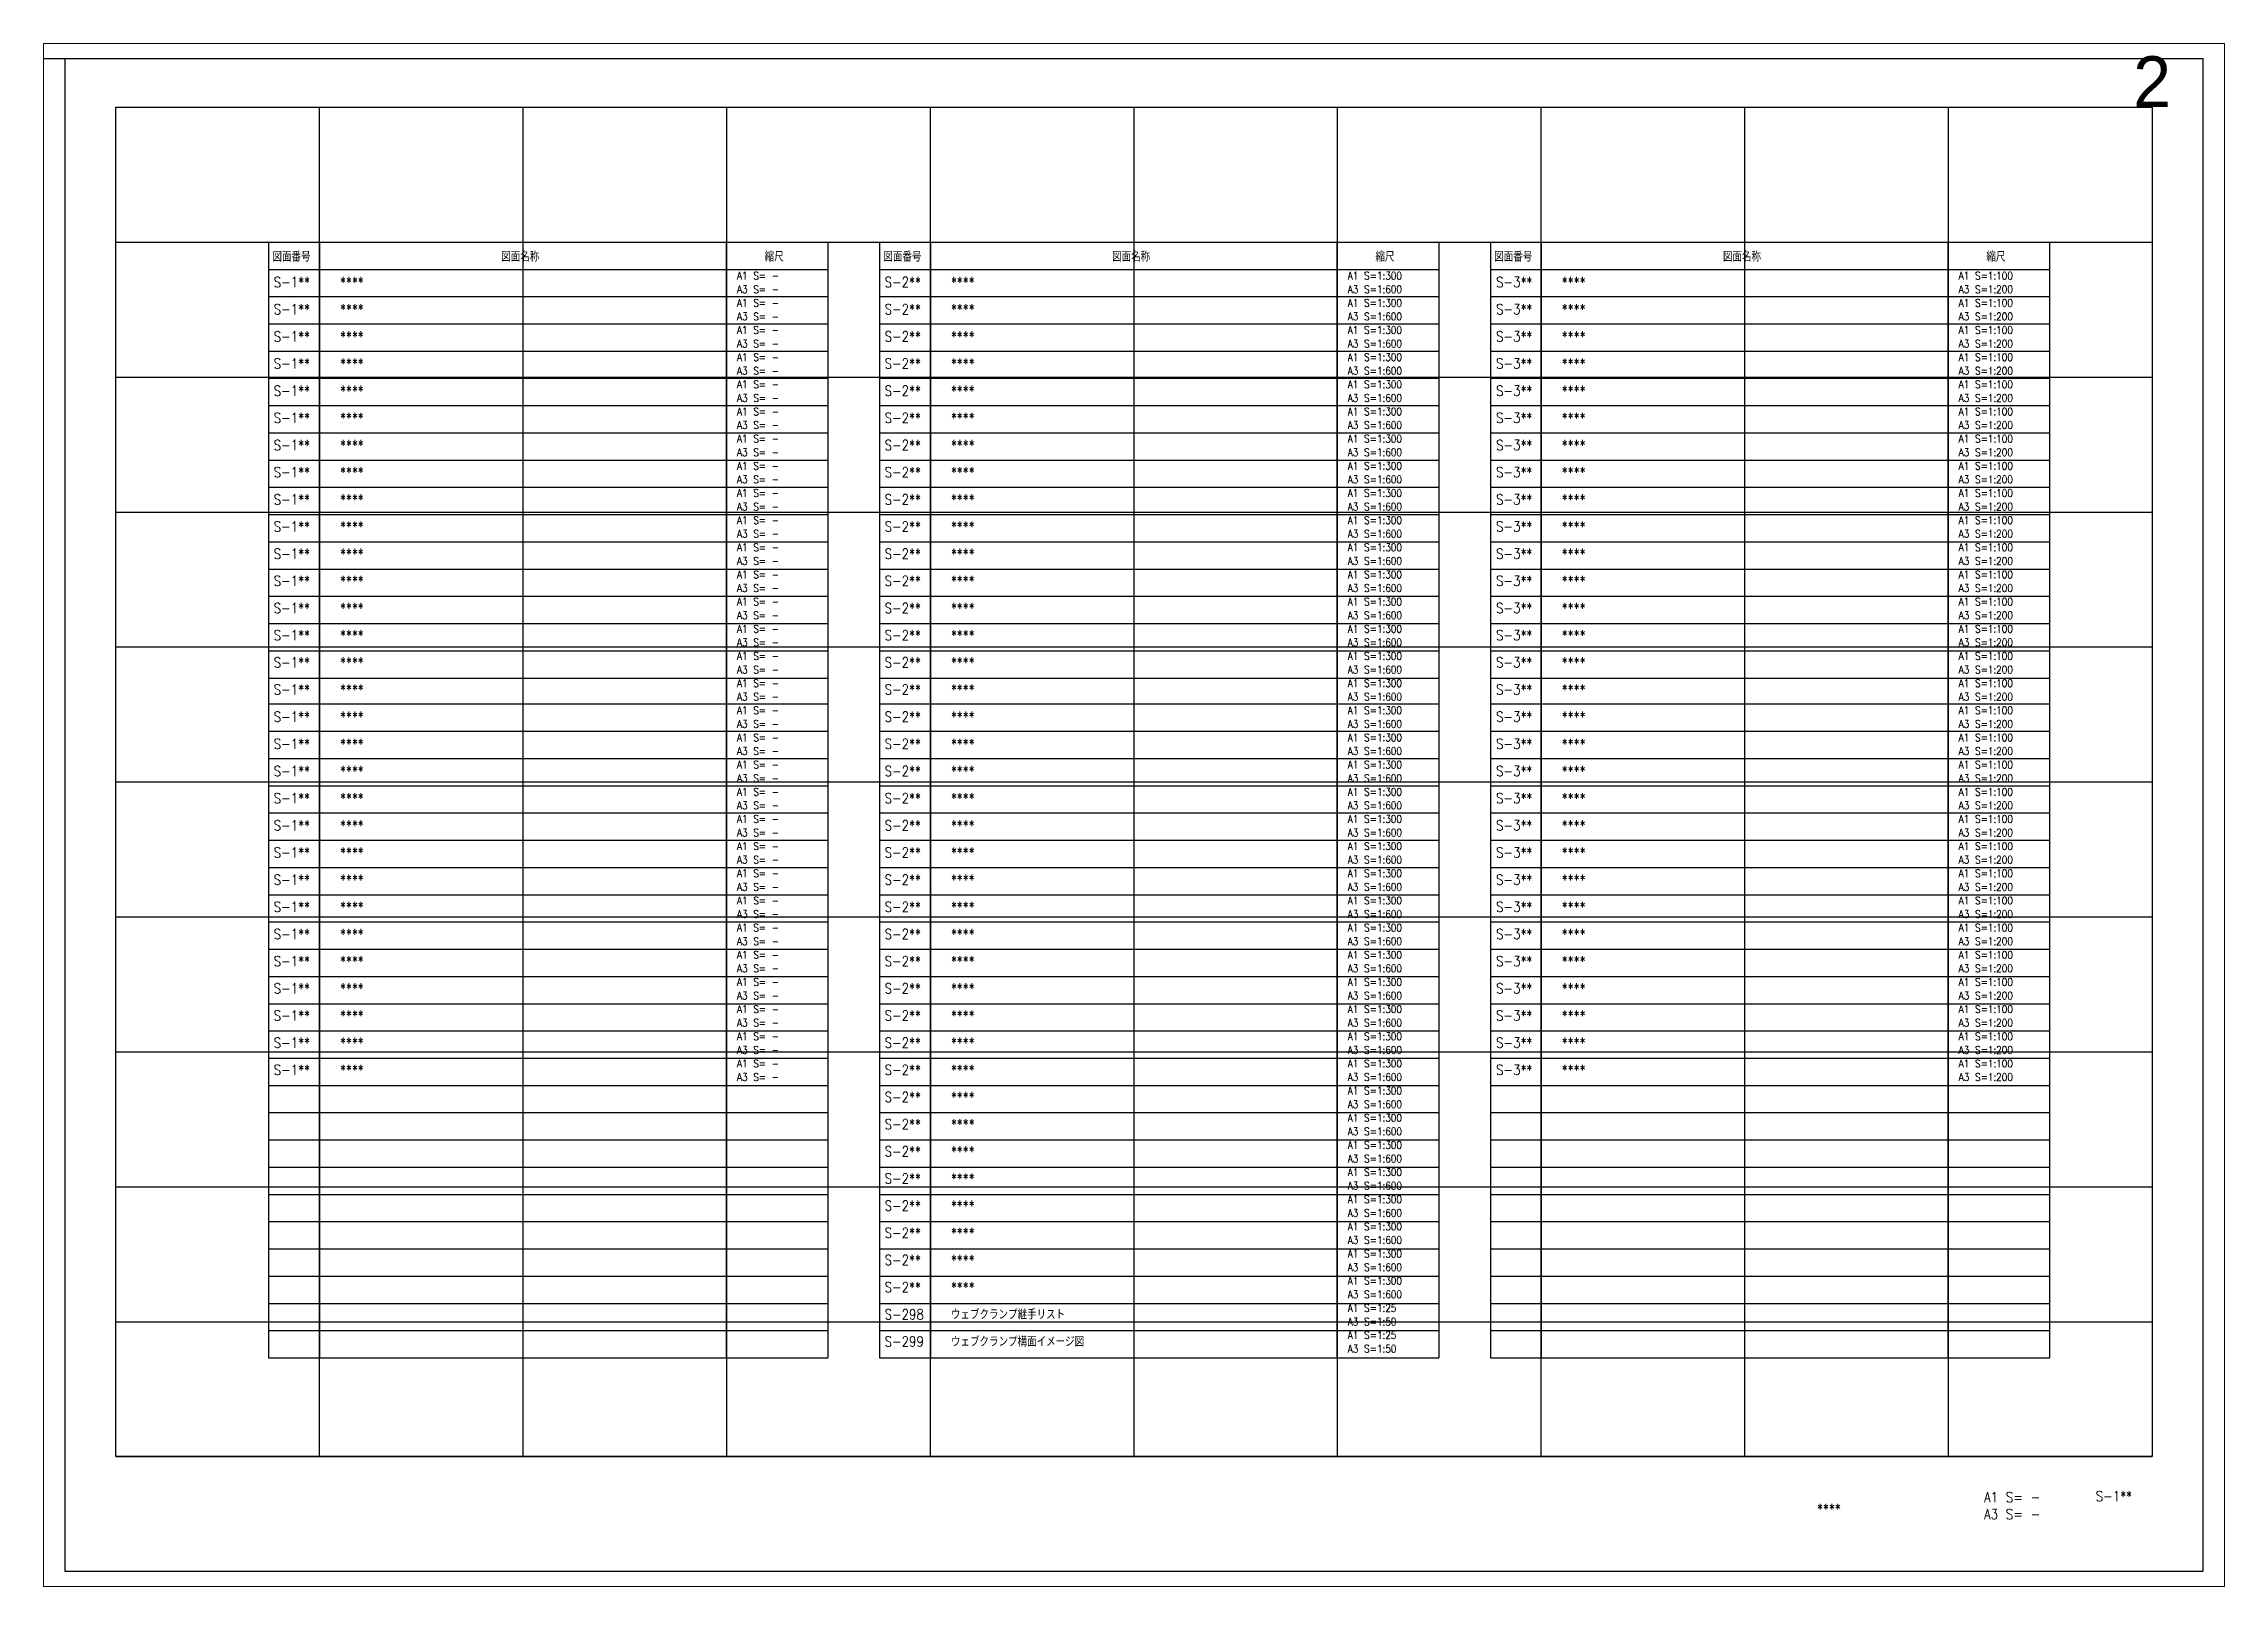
# Paper-space layout '02' of a CAD drawing. Extents: x -23 to 863, y -16 to 610.
# The model-space entities are those that its viewports show. They can reach past a viewport. Long polylines and large blocks are cut down to what shows.
import ezdxf

# ---------------------------------------------------------------- set-up
doc = ezdxf.new("R2010")
doc.units = 0
doc.header["$MEASUREMENT"] = 0
doc.layers.get('Defpoints').update_dxf_attribs({"color": 251, "linetype": 'CONTINUOUS'})
doc.layers.add('99_レイアウト枠', color=251, linetype='CONTINUOUS', plot=False)
doc.layers.add('99_頁番号', color=6, linetype='CONTINUOUS')
doc.styles.add('DRACAD', font='txt', dxfattribs={"width": 0.85, "bigfont": 'extfont2'})
doc.styles.get("Standard").update_dxf_attribs({"font": 'Osaka.ttc'})
doc.dimstyles.get("Standard").update_dxf_attribs({"dimtxt": 0.18, "dimasz": 0.18, "dimexe": 0.18, "dimexo": 0.0625, "dimgap": 0.09, "dimtad": 0, "dimtih": 1, "dimtoh": 1, "dimdec": 4, "dimzin": 0, "dimdsep": 46, "dimtxsty": 'Standard', "dimcen": 0.09, "dimadec": 0, "dimazin": 0, "dimtfac": 1, "dimtdec": 4, "dimtofl": 0, "dimtmove": 0, "dimatfit": 3, "dimfxl": 1, "dimtolj": 1, "dimtzin": 0, "dimarcsym": 0})

# ---------------------------------------------------------------- blocks, each defined once
blk = doc.blocks.new('*D7831')
at = {"layer": '99_レイアウト枠', "color": 0, "lineweight": -2}
for p, q in [((0, 0), (-66617, 0)), ((-66616, 0), (-66616, -79695)), ((-66616, -170000), (-66616, -90305)), ((0, -170000), (-66617, -170000))]:
    blk.add_line(p, q, dxfattribs=at)
at = {"layer": '99_レイアウト枠', "color": 0}
for points in [[(-66616, 0), (-66616, 0), (-66616, 0)], [(-66616, -170000), (-66616, -170000), (-66616, -170000)]]:
    blk.add_solid(points, dxfattribs=at)
at = {"layer": 'Defpoints', "color": 0}
for p in [(0, 0), (-66616, -170000), (0, -170000)]:
    blk.add_point(p, dxfattribs=at)
at = {"layer": '99_レイアウト枠', "color": 0, "insert": (-66616, -85000), "char_height": 10000, "attachment_point": 5}
blk.add_mtext('\\A1;170000', dxfattribs=at)

msp = doc.modelspace()

# ---------------------------------------------------------------- linework, layer by layer
at = {"layer": '99_レイアウト枠'}
for p, q in [((5000, -307250), (5000, -174750)), ((25000, -307250), (25000, -174750)), ((45000, -307250), (45000, -174750)), ((65000, -307250), (65000, -174750)), ((85000, -307250), (85000, -174750)), ((105000, -307250), (105000, -174750)), ((125000, -307250), (125000, -174750)), ((145000, -307250), (145000, -174750)), ((165000, -307250), (165000, -174750)), ((185000, -307250), (185000, -174750)), ((5000, -188000), (205000, -188000)), ((5000, -201250), (205000, -201250)), ((5000, -214500), (205000, -214500)), ((5000, -227750), (205000, -227750)), ((5000, -241000), (205000, -241000)), ((5000, -254250), (205000, -254250)), ((5000, -267500), (205000, -267500)), ((5000, -280750), (205000, -280750)), ((5000, -294000), (205000, -294000)), ((5000, -307250), (205000, -307250))]:
    msp.add_line(p, q, dxfattribs=at)
for points in [[(0, -318500), (210000, -318500), (210000, -170000), (0, -170000)], [(5000, -174750), (205000, -174750), (205000, -307250), (5000, -307250)]]:
    msp.add_lwpolyline(points, close=True, dxfattribs=at)
at = {"layer": '99_頁番号'}
for p, q in [((20000, -188000), (74935.9, -188000)), ((20000, -188000), (20000, -297550)), ((25000, -188000), (25000, -297550)), ((64935.9, -188000), (64935.9, -297550)), ((74935.9, -188000), (74935.9, -297550)), ((80000, -188000), (134935.9, -188000)), ((80000, -188000), (80000, -297550)), ((85000, -188000), (85000, -297550)), ((124935.9, -188000), (124935.9, -297550)), ((134935.9, -188000), (134935.9, -297550)), ((140000, -188000), (194935.9, -188000)), ((140000, -188000), (140000, -297550)), ((145000, -188000), (145000, -297550)), ((184935.9, -188000), (184935.9, -297550)), ((194935.9, -188000), (194935.9, -297550)), ((20000, -190675), (74935.9, -190675)), ((80000, -190675), (134935.9, -190675)), ((140000, -190675), (194935.9, -190675)), ((20000, -193350), (74935.9, -193350)), ((80000, -193350), (134935.9, -193350)), ((140000, -193350), (194935.9, -193350)), ((20000, -196025), (74935.9, -196025)), ((80000, -196025), (134935.9, -196025)), ((140000, -196025), (194935.9, -196025)), ((20000, -198700), (74935.9, -198700)), ((80000, -198700), (134935.9, -198700)), ((140000, -198700), (194935.9, -198700)), ((20000, -201375), (74935.9, -201375)), ((80000, -201375), (134935.9, -201375)), ((140000, -201375), (194935.9, -201375)), ((20000, -204050), (74935.9, -204050)), ((80000, -204050), (134935.9, -204050)), ((140000, -204050), (194935.9, -204050)), ((20000, -206725), (74935.9, -206725)), ((80000, -206725), (134935.9, -206725)), ((140000, -206725), (194935.9, -206725)), ((20000, -209400), (74935.9, -209400)), ((80000, -209400), (134935.9, -209400)), ((140000, -209400), (194935.9, -209400)), ((20000, -212075), (74935.9, -212075)), ((80000, -212075), (134935.9, -212075)), ((140000, -212075), (194935.9, -212075)), ((20000, -214750), (74935.9, -214750)), ((80000, -214750), (134935.9, -214750)), ((140000, -214750), (194935.9, -214750)), ((20000, -217425), (74935.9, -217425)), ((80000, -217425), (134935.9, -217425)), ((140000, -217425), (194935.9, -217425)), ((20000, -220100), (74935.9, -220100)), ((80000, -220100), (134935.9, -220100)), ((140000, -220100), (194935.9, -220100)), ((20000, -222775), (74935.9, -222775)), ((80000, -222775), (134935.9, -222775)), ((140000, -222775), (194935.9, -222775)), ((20000, -225450), (74935.9, -225450)), ((80000, -225450), (134935.9, -225450)), ((140000, -225450), (194935.9, -225450)), ((20000, -228125), (74935.9, -228125)), ((80000, -228125), (134935.9, -228125)), ((140000, -228125), (194935.9, -228125)), ((20000, -230800), (74935.9, -230800)), ((80000, -230800), (134935.9, -230800)), ((140000, -230800), (194935.9, -230800)), ((20000, -233350), (74935.9, -233350)), ((80000, -233350), (134935.9, -233350)), ((140000, -233350), (194935.9, -233350)), ((20000, -236025), (74935.9, -236025)), ((80000, -236025), (134935.9, -236025)), ((140000, -236025), (194935.9, -236025)), ((20000, -238700), (74935.9, -238700)), ((80000, -238700), (134935.9, -238700)), ((140000, -238700), (194935.9, -238700)), ((20000, -241375), (74935.9, -241375)), ((80000, -241375), (134935.9, -241375)), ((140000, -241375), (194935.9, -241375)), ((20000, -244050), (74935.9, -244050)), ((80000, -244050), (134935.9, -244050)), ((140000, -244050), (194935.9, -244050)), ((20000, -246725), (74935.9, -246725)), ((80000, -246725), (134935.9, -246725)), ((140000, -246725), (194935.9, -246725)), ((20000, -249400), (74935.9, -249400)), ((80000, -249400), (134935.9, -249400)), ((140000, -249400), (194935.9, -249400)), ((20000, -252075), (74935.9, -252075)), ((80000, -252075), (134935.9, -252075)), ((140000, -252075), (194935.9, -252075)), ((20000, -254750), (74935.9, -254750)), ((80000, -254750), (134935.9, -254750)), ((140000, -254750), (194935.9, -254750)), ((20000, -257425), (74935.9, -257425)), ((80000, -257425), (134935.9, -257425)), ((140000, -257425), (194935.9, -257425)), ((20000, -260100), (74935.9, -260100)), ((80000, -260100), (134935.9, -260100)), ((140000, -260100), (194935.9, -260100)), ((20000, -262775), (74935.9, -262775)), ((80000, -262775), (134935.9, -262775)), ((140000, -262775), (194935.9, -262775)), ((20000, -265450), (74935.9, -265450)), ((80000, -265450), (134935.9, -265450)), ((140000, -265450), (194935.9, -265450)), ((20000, -268125), (74935.9, -268125)), ((80000, -268125), (134935.9, -268125)), ((140000, -268125), (194935.9, -268125)), ((20000, -270800), (74935.9, -270800)), ((80000, -270800), (134935.9, -270800)), ((140000, -270800), (194935.9, -270800)), ((20000, -273475), (74935.9, -273475)), ((80000, -273475), (134935.9, -273475)), ((140000, -273475), (194935.9, -273475)), ((20000, -276150), (74935.9, -276150)), ((80000, -276150), (134935.9, -276150)), ((140000, -276150), (194935.9, -276150)), ((20000, -278825), (74935.9, -278825)), ((80000, -278825), (134935.9, -278825)), ((140000, -278825), (194935.9, -278825)), ((20000, -281500), (74935.9, -281500)), ((80000, -281500), (134935.9, -281500)), ((140000, -281500), (194935.9, -281500)), ((20000, -284175), (74935.9, -284175)), ((80000, -284175), (134935.9, -284175)), ((140000, -284175), (194935.9, -284175)), ((20000, -286850), (74935.9, -286850)), ((80000, -286850), (134935.9, -286850)), ((140000, -286850), (194935.9, -286850)), ((20000, -289525), (74935.9, -289525)), ((80000, -289525), (134935.9, -289525)), ((140000, -289525), (194935.9, -289525)), ((20000, -292200), (74935.9, -292200)), ((80000, -292200), (134935.9, -292200)), ((140000, -292200), (194935.9, -292200)), ((20000, -294875), (74935.9, -294875)), ((80000, -294875), (134935.9, -294875)), ((140000, -294875), (194935.9, -294875)), ((20000, -297550), (74935.9, -297550)), ((80000, -297550), (134935.9, -297550)), ((140000, -297550), (194935.9, -297550))]:
    msp.add_line(p, q, dxfattribs=at)

# ---------------------------------------------------------------- texts
at = {"layer": '99_レイアウト枠', "insert": (205000, -174750), "char_height": 5000, "attachment_point": 8}
msp.add_mtext('2', dxfattribs=at)
at = {"layer": '99_頁番号', "style": 'DRACAD'}
for s, insert, char_height, width, attachment_point, line_spacing_factor in [('図面番号', (22250, -189416.7), 1000, 4500, 5, 1.6), ('図面名称', (44717.9, -189416.7), 1000, 39435.874, 5, 1.6), ('縮尺', (69653.8, -189416.7), 1000, 9435.874, 5, 1.6), ('図面番号', (82250, -189416.7), 1000, 4500, 5, 1.6), ('図面名称', (104717.9, -189416.7), 1000, 39435.874, 5, 1.6), ('縮尺', (129653.8, -189416.7), 1000, 9435.874, 5, 1.6), ('図面番号', (142250, -189416.7), 1000, 4500, 5, 1.6), ('図面名称', (164717.9, -189416.7), 1000, 39435.874, 5, 1.6), ('縮尺', (189653.8, -189416.7), 1000, 9435.874, 5, 1.6), ('S-1**\\PS-1**\\PS-1**\\PS-1**\\PS-1**\\PS-1**\\PS-1**\\PS-1**\\PS-1**\\PS-1**\\PS-1**\\PS-1**\\PS-1**\\PS-1**\\PS-1**\\PS-1**\\PS-1**\\PS-1**\\PS-1**\\PS-1**\\PS-1**\\PS-1**\\PS-1**\\PS-1**\\PS-1**\\PS-1**\\PS-1**\\PS-1**\\PS-1**\\PS-1**', (20500, -191425), 1000, 4500, 1, 1.6), ('  ****  \\P  ****  \\P  ****  \\P  ****  \\P  ****  \\P  ****  \\P  ****  \\P  ****  \\P  ****  \\P  ****  \\P  ****  \\P  ****  \\P  ****  \\P  ****  \\P  ****  \\P  ****  \\P  ****  \\P  ****  \\P  ****  \\P  ****  \\P  ****  \\P  ****  \\P  ****  \\P  ****  \\P  ****  \\P  ****  \\P  ****  \\P  ****  \\P  ****  \\P  ****  ', (25500, -191425), 1000, 39500, 1, 1.6), ('A1 S= - ^JA3 S= - \\PA1 S= - ^JA3 S= - \\PA1 S= - ^JA3 S= - \\PA1 S= - ^JA3 S= - \\PA1 S= - ^JA3 S= - \\PA1 S= - ^JA3 S= - \\PA1 S= - ^JA3 S= - \\PA1 S= - ^JA3 S= - \\PA1 S= - ^JA3 S= - \\PA1 S= - ^JA3 S= - \\PA1 S= - ^JA3 S= - \\PA1 S= - ^JA3 S= - \\PA1 S= - ^JA3 S= - \\PA1 S= - ^JA3 S= - \\PA1 S= - ^JA3 S= - \\PA1 S= - ^JA3 S= - \\PA1 S= - ^JA3 S= - \\PA1 S= - ^JA3 S= - \\PA1 S= - ^JA3 S= - \\PA1 S= - ^JA3 S= - \\PA1 S= - ^JA3 S= - \\PA1 S= - ^JA3 S= - \\PA1 S= - ^JA3 S= - \\PA1 S= - ^JA3 S= - \\PA1 S= - ^JA3 S= - \\PA1 S= - ^JA3 S= - \\PA1 S= - ^JA3 S= - \\PA1 S= - ^JA3 S= - \\PA1 S= - ^JA3 S= - \\PA1 S= - ^JA3 S= - ', (66000, -190925), 750, 8935.874, 1, 1.066667), ('S-2**\\PS-2**\\PS-2**\\PS-2**\\PS-2**\\PS-2**\\PS-2**\\PS-2**\\PS-2**\\PS-2**\\PS-2**\\PS-2**\\PS-2**\\PS-2**\\PS-2**\\PS-2**\\PS-2**\\PS-2**\\PS-2**\\PS-2**\\PS-2**\\PS-2**\\PS-2**\\PS-2**\\PS-2**\\PS-2**\\PS-2**\\PS-2**\\PS-2**\\PS-2**\\PS-2**\\PS-2**\\PS-2**\\PS-2**\\PS-2**\\PS-2**\\PS-2**\\PS-2**\\PS-298\\PS-299', (80500, -191425), 1000, 10804.015, 1, 1.6), ('  ****  \\P  ****  \\P  ****  \\P  ****  \\P  ****  \\P  ****  \\P  ****  \\P  ****  \\P  ****  \\P  ****  \\P  ****  \\P  ****  \\P  ****  \\P  ****  \\P  ****  \\P  ****  \\P  ****  \\P  ****  \\P  ****  \\P  ****  \\P  ****  \\P  ****  \\P  ****  \\P  ****  \\P  ****  \\P  ****  \\P  ****  \\P  ****  \\P  ****  \\P  ****  \\P  ****  \\P  ****  \\P  ****  \\P  ****  \\P  ****  \\P  ****  \\P  ****  \\P  ****  \\P  ウェブクランプ継手リスト  \\P  ウェブクランプ構面イメージ図  ', (85500, -191425), 1000, 38791.967, 1, 1.6), ('A1 S=1:300^JA3 S=1:600\\PA1 S=1:300^JA3 S=1:600\\PA1 S=1:300^JA3 S=1:600\\PA1 S=1:300^JA3 S=1:600\\PA1 S=1:300^JA3 S=1:600\\PA1 S=1:300^JA3 S=1:600\\PA1 S=1:300^JA3 S=1:600\\PA1 S=1:300^JA3 S=1:600\\PA1 S=1:300^JA3 S=1:600\\PA1 S=1:300^JA3 S=1:600\\PA1 S=1:300^JA3 S=1:600\\PA1 S=1:300^JA3 S=1:600\\PA1 S=1:300^JA3 S=1:600\\PA1 S=1:300^JA3 S=1:600\\PA1 S=1:300^JA3 S=1:600\\PA1 S=1:300^JA3 S=1:600\\PA1 S=1:300^JA3 S=1:600\\PA1 S=1:300^JA3 S=1:600\\PA1 S=1:300^JA3 S=1:600\\PA1 S=1:300^JA3 S=1:600\\PA1 S=1:300^JA3 S=1:600\\PA1 S=1:300^JA3 S=1:600\\PA1 S=1:300^JA3 S=1:600\\PA1 S=1:300^JA3 S=1:600\\PA1 S=1:300^JA3 S=1:600\\PA1 S=1:300^JA3 S=1:600\\PA1 S=1:300^JA3 S=1:600\\PA1 S=1:300^JA3 S=1:600\\PA1 S=1:300^JA3 S=1:600\\PA1 S=1:300^JA3 S=1:600\\PA1 S=1:300^JA3 S=1:600\\PA1 S=1:300^JA3 S=1:600\\PA1 S=1:300^JA3 S=1:600\\PA1 S=1:300^JA3 S=1:600\\PA1 S=1:300^JA3 S=1:600\\PA1 S=1:300^JA3 S=1:600\\PA1 S=1:300^JA3 S=1:600\\PA1 S=1:300^JA3 S=1:600\\PA1 S=1:25^JA3 S=1:50\\PA1 S=1:25^JA3 S=1:50\\P', (126000, -190925), 750, 10804.015, 1, 1.066667), ('S-3**\\PS-3**\\PS-3**\\PS-3**\\PS-3**\\PS-3**\\PS-3**\\PS-3**\\PS-3**\\PS-3**\\PS-3**\\PS-3**\\PS-3**\\PS-3**\\PS-3**\\PS-3**\\PS-3**\\PS-3**\\PS-3**\\PS-3**\\PS-3**\\PS-3**\\PS-3**\\PS-3**\\PS-3**\\PS-3**\\PS-3**\\PS-3**\\PS-3**\\PS-3**', (140564.1, -191425), 1000, 10804.015, 1, 1.6), ('  ****  \\P  ****  \\P  ****  \\P  ****  \\P  ****  \\P  ****  \\P  ****  \\P  ****  \\P  ****  \\P  ****  \\P  ****  \\P  ****  \\P  ****  \\P  ****  \\P  ****  \\P  ****  \\P  ****  \\P  ****  \\P  ****  \\P  ****  \\P  ****  \\P  ****  \\P  ****  \\P  ****  \\P  ****  \\P  ****  \\P  ****  \\P  ****  \\P  ****  \\P  ****  ', (145500, -191425), 1000, 39524.018, 1, 1.6), ('A1 S=1:100^JA3 S=1:200\\PA1 S=1:100^JA3 S=1:200\\PA1 S=1:100^JA3 S=1:200\\PA1 S=1:100^JA3 S=1:200\\PA1 S=1:100^JA3 S=1:200\\PA1 S=1:100^JA3 S=1:200\\PA1 S=1:100^JA3 S=1:200\\PA1 S=1:100^JA3 S=1:200\\PA1 S=1:100^JA3 S=1:200\\PA1 S=1:100^JA3 S=1:200\\PA1 S=1:100^JA3 S=1:200\\PA1 S=1:100^JA3 S=1:200\\PA1 S=1:100^JA3 S=1:200\\PA1 S=1:100^JA3 S=1:200\\PA1 S=1:100^JA3 S=1:200\\PA1 S=1:100^JA3 S=1:200\\PA1 S=1:100^JA3 S=1:200\\PA1 S=1:100^JA3 S=1:200\\PA1 S=1:100^JA3 S=1:200\\PA1 S=1:100^JA3 S=1:200\\PA1 S=1:100^JA3 S=1:200\\PA1 S=1:100^JA3 S=1:200\\PA1 S=1:100^JA3 S=1:200\\PA1 S=1:100^JA3 S=1:200\\PA1 S=1:100^JA3 S=1:200\\PA1 S=1:100^JA3 S=1:200\\PA1 S=1:100^JA3 S=1:200\\PA1 S=1:100^JA3 S=1:200\\PA1 S=1:100^JA3 S=1:200\\PA1 S=1:100^JA3 S=1:200', (186000, -190925), 750, 8656.876, 1, 1.066667)]:
    msp.add_mtext(s, dxfattribs=dict(at, insert=insert, char_height=char_height, width=width, attachment_point=attachment_point, line_spacing_factor=line_spacing_factor))
at = {"layer": '99_頁番号', "char_height": 1000, "attachment_point": 5, "style": 'DRACAD'}
for s, insert in [('{  ****  }', (172500, -312375)), ('A1 S= - ^JA3 S= - ', (191250, -312062.5)), ('{S-1**}', (201250, -311125))]:
    msp.add_mtext(s, dxfattribs=dict(at, insert=insert))

# ---------------------------------------------------------------- dimensions: what is measured, and where the dimension line sits
at = {"layer": '99_レイアウト枠'}
dim = msp.add_linear_dim(base=(-66616.4, -170000), p1=(0, 0), p2=(0, -170000), angle=90, dimstyle='Standard', override={"dimtxt": 10000, "dimdec": 0}, dxfattribs=at)
dim.commit()
dim.dimension.update_dxf_attribs({"geometry": '*D7831', "text_midpoint": (-66616.4, -85000)})

psp = doc.layouts.new('02')

# ---------------------------------------------------------------- viewports
at = {"layer": 'Defpoints'}
psp.add_viewport(center=(420, 297), size=(885.46, 626.16), view_center_point=(105000, -244250), view_height=151474.0693, dxfattribs=at)

doc.saveas('drawing.dxf')
